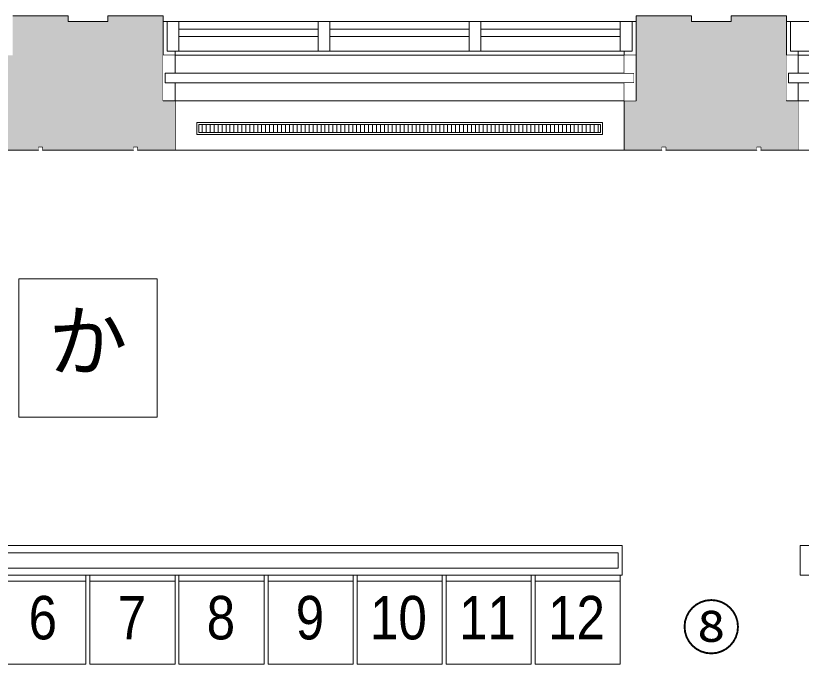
# Model space of a CAD drawing. Units: millimetres, scale not verified. Extents: x -35903 to 76097, y -53729 to 27871.
# Drawn here: x 20508 to 24478, y 15830 to 19110 of the extents above; entities that cross this region are included whole.
import ezdxf
from ezdxf.enums import TextEntityAlignment as Align

# ---------------------------------------------------------------- set-up
doc = ezdxf.new("R2010")
doc.units = ezdxf.units.MM
doc.header["$LTSCALE"] = 200
for name, color, linetype, lineweight in [('0-1_躯体', 7, 'Continuous', 9), ('0-2_建具', 7, 'Continuous', 9), ('0-5_設備機器', 7, 'Continuous', 9), ('0-9_座席', 7, 'Continuous', 9)]:
    doc.layers.add(name, color=color, linetype=linetype, lineweight=lineweight)
doc.styles.add('ＭＳ Ｐゴシック', font='')
doc.styles.get('ＭＳ Ｐゴシック').set_extended_font_data('MS PGothic')

msp = doc.modelspace()

# ---------------------------------------------------------------- linework, layer by layer
at = {"layer": '0-1_躯体'}
for p, q in [((20772.9, 19110.4), (20492.9, 19110.4)), ((20772.9, 19110.4), (20772.9, 19080.4)), ((20972.9, 19110.4), (20972.9, 19080.4)), ((20972.9, 19110.4), (21252.9, 19110.4)), ((21252.9, 18910.4), (21252.9, 19110.4)), ((23922.9, 19110.4), (23642.9, 19110.4)), ((23642.9, 19110.4), (23642.9, 18910.4)), ((23922.9, 19110.4), (23922.9, 19080.4)), ((24122.9, 19110.4), (24122.9, 19080.4)), ((24122.9, 19110.4), (24402.9, 19110.4)), ((24402.9, 18910.4), (24402.9, 19110.4)), ((20972.9, 19080.4), (20772.9, 19080.4)), ((20772.9, 19080.4), (20972.9, 19080.4)), ((24122.9, 19080.4), (23922.9, 19080.4)), ((23922.9, 19080.4), (24122.9, 19080.4)), ((20642.9, 18445.4), (20622.9, 18445.4)), ((20622.9, 18445.4), (20622.9, 18430.4)), ((20642.9, 18445.4), (20642.9, 18430.4)), ((21102.9, 18430.4), (20642.9, 18430.4)), ((21122.9, 18445.4), (21102.9, 18445.4)), ((21102.9, 18445.4), (21102.9, 18430.4)), ((21122.9, 18445.4), (21122.9, 18430.4)), ((23792.9, 18445.4), (23772.9, 18445.4)), ((23772.9, 18445.4), (23772.9, 18430.4)), ((23792.9, 18445.4), (23792.9, 18430.4)), ((24252.9, 18430.4), (23792.9, 18430.4)), ((24272.9, 18445.4), (24252.9, 18445.4)), ((24252.9, 18445.4), (24252.9, 18430.4)), ((24272.9, 18445.4), (24272.9, 18430.4)), ((23572.9, 16430.4), (18172.9, 16430.4)), ((21146, 16430.4), (23572.9, 16430.4)), ((23572.9, 16280.4), (23572.9, 16430.4)), ((24472.9, 16280.4), (24472.9, 16430.4)), ((29872.9, 16430.4), (24472.9, 16430.4)), ((23552.9, 16317.2), (18192.9, 16317.2)), ((23572.9, 16280.4), (18172.9, 16280.4)), ((21146, 16280.4), (23572.9, 16280.4)), ((29872.9, 16280.4), (24472.9, 16280.4))]:
    msp.add_line(p, q, dxfattribs=at)
msp.add_lwpolyline([(23552.9, 16317.2), (23552.9, 16393.7), (18192.9, 16393.7)], dxfattribs=at)
at = {"layer": '0-1_躯体', "color": 9}
for points in [[(20772.9, 19110.4), (20492.9, 19110.4), (20772.9, 18910.4), (20492.9, 18910.4)], [(23922.9, 19110.4), (23642.9, 19110.4), (23922.9, 18910.4), (23642.9, 18910.4)], [(20972.9, 19080.4), (20972.9, 18910.4), (20772.9, 19080.4), (20772.9, 18910.4)], [(20772.9, 19080.4), (20772.9, 18910.4), (20972.9, 19080.4), (20972.9, 18910.4)], [(24122.9, 19080.4), (24122.9, 18910.4), (23922.9, 19080.4), (23922.9, 18910.4)], [(23922.9, 19080.4), (23922.9, 18910.4), (24122.9, 19080.4), (24122.9, 18910.4)]]:
    msp.add_solid(points, dxfattribs=at)
at = {"layer": '0-2_建具'}
for p, q in [((23607.6, 19080.4), (21252.9, 19080.4)), ((21272.8, 19080.4), (21272.8, 18930.4)), ((21332.8, 19080.4), (21332.8, 18930.4)), ((22035.8, 19080.4), (22035.8, 18930.4)), ((22095.8, 19080.4), (22095.8, 18930.4)), ((22799.1, 19080.4), (22799.1, 18930.4)), ((22859.1, 19080.4), (22859.1, 18930.4)), ((23562.8, 19080.4), (23562.8, 18930.4)), ((23622.8, 19080.4), (23622.8, 18930.4)), ((26757.6, 19080.4), (24402.9, 19080.4)), ((24422.8, 19080.4), (24422.8, 18930.4)), ((21332.8, 19042.9), (22035.8, 19042.9)), ((22799.1, 19042.9), (22095.8, 19042.9)), ((23562.8, 19042.9), (22859.1, 19042.9)), ((21332.8, 19005.4), (22035.8, 19005.4)), ((22799.1, 19005.4), (22095.8, 19005.4)), ((23562.8, 19005.4), (22859.1, 19005.4)), ((21272.8, 18930.4), (23622.8, 18930.4)), ((24422.8, 18930.4), (26772.8, 18930.4)), ((21422.9, 18570.4), (23472.9, 18570.4)), ((21422.9, 18570.4), (21422.9, 18510.4)), ((21450.8, 18560.4), (21450.8, 18520.4)), ((21470.8, 18560.4), (21470.8, 18520.4)), ((21490.8, 18560.4), (21490.8, 18520.4)), ((21510.8, 18560.4), (21510.8, 18520.4)), ((21530.8, 18560.4), (21530.8, 18520.4)), ((21550.8, 18560.4), (21550.8, 18520.4)), ((21570.8, 18560.4), (21570.8, 18520.4)), ((21590.8, 18560.4), (21590.8, 18520.4)), ((21610.8, 18560.4), (21610.8, 18520.4)), ((21630.8, 18560.4), (21630.8, 18520.4)), ((21650.8, 18560.4), (21650.8, 18520.4)), ((21670.8, 18560.4), (21670.8, 18520.4)), ((21690.8, 18560.4), (21690.8, 18520.4)), ((21710.8, 18560.4), (21710.8, 18520.4)), ((21730.8, 18560.4), (21730.8, 18520.4)), ((21750.8, 18560.4), (21750.8, 18520.4)), ((21770.8, 18560.4), (21770.8, 18520.4)), ((21790.8, 18560.4), (21790.8, 18520.4)), ((21810.8, 18560.4), (21810.8, 18520.4)), ((21830.8, 18560.4), (21830.8, 18520.4)), ((21850.8, 18560.4), (21850.8, 18520.4)), ((21870.8, 18560.4), (21870.8, 18520.4)), ((21890.8, 18560.4), (21890.8, 18520.4)), ((21910.8, 18560.4), (21910.8, 18520.4)), ((21930.8, 18560.4), (21930.8, 18520.4)), ((21950.8, 18560.4), (21950.8, 18520.4)), ((21970.8, 18560.4), (21970.8, 18520.4)), ((21990.8, 18560.4), (21990.8, 18520.4)), ((22010.8, 18560.4), (22010.8, 18520.4)), ((22030.8, 18560.4), (22030.8, 18520.4)), ((22050.8, 18560.4), (22050.8, 18520.4)), ((22070.8, 18560.4), (22070.8, 18520.4)), ((22090.8, 18560.4), (22090.8, 18520.4)), ((22110.8, 18560.4), (22110.8, 18520.4)), ((22130.8, 18560.4), (22130.8, 18520.4)), ((22150.8, 18560.4), (22150.8, 18520.4)), ((22170.8, 18560.4), (22170.8, 18520.4)), ((22190.8, 18560.4), (22190.8, 18520.4)), ((22210.8, 18560.4), (22210.8, 18520.4)), ((22230.8, 18560.4), (22230.8, 18520.4)), ((22250.8, 18560.4), (22250.8, 18520.4)), ((22270.8, 18560.4), (22270.8, 18520.4)), ((22290.8, 18560.4), (22290.8, 18520.4)), ((22310.8, 18560.4), (22310.8, 18520.4)), ((22330.8, 18560.4), (22330.8, 18520.4)), ((22350.8, 18560.4), (22350.8, 18520.4)), ((22370.8, 18560.4), (22370.8, 18520.4)), ((22390.8, 18560.4), (22390.8, 18520.4)), ((22410.8, 18560.4), (22410.8, 18520.4)), ((22430.8, 18560.4), (22430.8, 18520.4)), ((22450.8, 18560.4), (22450.8, 18520.4)), ((22470.8, 18560.4), (22470.8, 18520.4)), ((22490.8, 18560.4), (22490.8, 18520.4)), ((22510.8, 18560.4), (22510.8, 18520.4)), ((22530.8, 18560.4), (22530.8, 18520.4)), ((22550.8, 18560.4), (22550.8, 18520.4)), ((22570.8, 18560.4), (22570.8, 18520.4)), ((22590.8, 18560.4), (22590.8, 18520.4)), ((22610.8, 18560.4), (22610.8, 18520.4)), ((22630.8, 18560.4), (22630.8, 18520.4)), ((22650.8, 18560.4), (22650.8, 18520.4)), ((22670.8, 18560.4), (22670.8, 18520.4)), ((22690.8, 18560.4), (22690.8, 18520.4)), ((22710.8, 18560.4), (22710.8, 18520.4)), ((22730.8, 18560.4), (22730.8, 18520.4)), ((22750.8, 18560.4), (22750.8, 18520.4)), ((22770.8, 18560.4), (22770.8, 18520.4)), ((22790.8, 18560.4), (22790.8, 18520.4)), ((22810.8, 18560.4), (22810.8, 18520.4)), ((22830.8, 18560.4), (22830.8, 18520.4)), ((22850.8, 18560.4), (22850.8, 18520.4)), ((22870.8, 18560.4), (22870.8, 18520.4)), ((22890.8, 18560.4), (22890.8, 18520.4)), ((22910.8, 18560.4), (22910.8, 18520.4)), ((22930.8, 18560.4), (22930.8, 18520.4)), ((22950.8, 18560.4), (22950.8, 18520.4)), ((22970.8, 18560.4), (22970.8, 18520.4)), ((22990.8, 18560.4), (22990.8, 18520.4)), ((23010.8, 18560.4), (23010.8, 18520.4)), ((23030.8, 18560.4), (23030.8, 18520.4)), ((23050.8, 18560.4), (23050.8, 18520.4)), ((23070.8, 18560.4), (23070.8, 18520.4)), ((23090.8, 18560.4), (23090.8, 18520.4)), ((23110.8, 18560.4), (23110.8, 18520.4)), ((23130.8, 18560.4), (23130.8, 18520.4)), ((23150.8, 18560.4), (23150.8, 18520.4)), ((23170.8, 18560.4), (23170.8, 18520.4)), ((23190.8, 18560.4), (23190.8, 18520.4)), ((23210.8, 18560.4), (23210.8, 18520.4)), ((23230.8, 18560.4), (23230.8, 18520.4)), ((23250.8, 18560.4), (23250.8, 18520.4)), ((23270.8, 18560.4), (23270.8, 18520.4)), ((23290.8, 18560.4), (23290.8, 18520.4)), ((23310.8, 18560.4), (23310.8, 18520.4)), ((23330.8, 18560.4), (23330.8, 18520.4)), ((23350.8, 18560.4), (23350.8, 18520.4)), ((23370.8, 18560.4), (23370.8, 18520.4)), ((23390.8, 18560.4), (23390.8, 18520.4)), ((23410.8, 18560.4), (23410.8, 18520.4)), ((23430.8, 18560.4), (23430.8, 18520.4)), ((23450.8, 18560.4), (23450.8, 18520.4)), ((23462.9, 18560.4), (23462.9, 18520.4)), ((23472.9, 18570.4), (23472.9, 18510.4)), ((21422.9, 18510.4), (23472.9, 18510.4)), ((23462.9, 18520.4), (21432.9, 18520.4))]:
    msp.add_line(p, q, dxfattribs=at)
msp.add_lwpolyline([(23462.9, 18560.4), (21432.9, 18560.4), (21432.9, 18520.4)], dxfattribs=at)
at = {"layer": '0-5_設備機器'}
for p, q in [((18182.9, 16280.4), (22798.6, 16280.4)), ((20862.9, 15830.4), (20862.9, 16280.4)), ((20882.9, 15830.4), (20882.9, 16280.4)), ((21312.9, 15830.4), (21312.9, 16280.4)), ((21332.9, 15830.4), (21332.9, 16280.4)), ((21762.9, 15830.4), (21762.9, 16280.4)), ((21782.9, 15830.4), (21782.9, 16280.4)), ((22212.9, 15830.4), (22212.9, 16280.4)), ((22232.9, 15830.4), (22232.9, 16280.4)), ((22662.9, 15830.4), (22662.9, 16280.4)), ((22682.9, 15830.4), (22682.9, 16280.4)), ((23562.9, 16280.4), (22798.6, 16280.4)), ((23112.9, 15830.4), (23112.9, 16280.4)), ((23132.9, 15830.4), (23132.9, 16280.4)), ((23562.9, 15830.4), (23562.9, 16280.4)), ((20862.9, 16250.4), (20432.9, 16250.4)), ((21312.9, 16250.4), (20882.9, 16250.4)), ((21762.9, 16250.4), (21332.9, 16250.4)), ((22212.9, 16250.4), (21782.9, 16250.4)), ((22662.9, 16250.4), (22232.9, 16250.4)), ((23112.9, 16250.4), (22682.9, 16250.4)), ((23562.9, 16250.4), (23132.9, 16250.4)), ((20862.9, 15830.4), (20432.9, 15830.4)), ((21312.9, 15830.4), (20882.9, 15830.4)), ((21762.9, 15830.4), (21332.9, 15830.4)), ((22212.9, 15830.4), (21782.9, 15830.4)), ((22662.9, 15830.4), (22232.9, 15830.4)), ((23112.9, 15830.4), (22682.9, 15830.4)), ((23562.9, 15830.4), (23132.9, 15830.4))]:
    msp.add_line(p, q, dxfattribs=at)
at = {"layer": '0-9_座席'}
msp.add_lwpolyline([(20522.9, 17080.4), (21222.9, 17080.4), (21222.9, 17780.4), (20522.9, 17780.4)], close=True, dxfattribs=at)

# ---------------------------------------------------------------- texts
at = {"layer": '0-9_座席', "style": 'ＭＳ Ｐゴシック'}
for s, height, p in [('か', 293.3, (20672.9, 17230.4)), ('⑧', 219.9, (23872.9, 15840.4))]:
    msp.add_text(s, height=height, dxfattribs=at).set_placement(p, align=Align.BOTTOM_LEFT)
at = {"layer": '0-9_座席', "style": 'ＭＳ Ｐゴシック', "width": 0.9}
for s, p in [('6', (20572.9, 15890.4)), ('7', (21022.9, 15890.4)), ('8', (21472.9, 15890.4)), ('9', (21922.9, 15890.4)), ('10', (22297.9, 15890.4)), ('11', (22747.9, 15890.4)), ('12', (23197.9, 15890.4))]:
    msp.add_text(s, height=219.9, dxfattribs=at).set_placement(p, align=Align.BOTTOM_LEFT)

# ---------------------------------------------------------------- wipeouts: each hides what was drawn before it
for points in [[(21312.9, 18770.4), (21312.9, 18820.4), (21262.9, 18820.4), (21262.9, 18770.4)], [(24462.9, 18770.4), (24462.9, 18820.4), (24412.9, 18820.4), (24412.9, 18770.4)], [(21312.9, 18430.4), (21312.9, 18670.4), (21252.9, 18670.4), (21252.9, 18430.4)], [(24462.9, 18430.4), (24462.9, 18670.4), (24402.9, 18670.4), (24402.9, 18430.4)]]:
    msp.add_wipeout(points)

# ---------------------------------------------------------------- next in the draw order: linework, layer by layer
at = {"layer": '0-1_躯体'}
for p, q in [((21252.9, 18680.4), (21252.9, 18910.4)), ((24402.9, 18680.4), (24402.9, 18910.4))]:
    msp.add_line(p, q, dxfattribs=at)
at = {"layer": '0-1_躯体', "color": 9}
for points in [[(21312.9, 18670.4), (21312.9, 18770.4), (21262.9, 18670.4), (21262.9, 18770.4)], [(24462.9, 18670.4), (24462.9, 18770.4), (24412.9, 18670.4), (24412.9, 18770.4)]]:
    msp.add_solid(points, dxfattribs=at)

# ---------------------------------------------------------------- next in the draw order: wipeouts: each hides what was drawn before it
for points in [[(21312.9, 18820.4), (21312.9, 18910.4), (21252.9, 18910.4), (21252.9, 18820.4)], [(24462.9, 18820.4), (24462.9, 18910.4), (24402.9, 18910.4), (24402.9, 18820.4)], [(21312.9, 18670.4), (21312.9, 18770.4), (21262.9, 18770.4), (21262.9, 18670.4)], [(24462.9, 18670.4), (24462.9, 18770.4), (24412.9, 18770.4), (24412.9, 18670.4)]]:
    msp.add_wipeout(points)

# ---------------------------------------------------------------- next in the draw order: linework, layer by layer
at = {"layer": '0-1_躯体'}
for p, q in [((21252.9, 19110.4), (21252.9, 18910.4)), ((24402.9, 19110.4), (24402.9, 18910.4))]:
    msp.add_line(p, q, dxfattribs=at)
at = {"layer": '0-1_躯体', "color": 9}
for points in [[(20972.9, 19110.4), (21252.9, 19110.4), (20972.9, 18910.4), (21252.9, 18910.4)], [(24122.9, 19110.4), (24402.9, 19110.4), (24122.9, 18910.4), (24402.9, 18910.4)]]:
    msp.add_solid(points, dxfattribs=at)

# ---------------------------------------------------------------- next in the draw order: wipeouts: each hides what was drawn before it
for points in [[(21262.9, 18820.4), (21252.9, 18820.4), (21252.9, 18670.4), (21262.9, 18670.4)], [(24412.9, 18820.4), (24402.9, 18820.4), (24402.9, 18670.4), (24412.9, 18670.4)]]:
    msp.add_wipeout(points)

# ---------------------------------------------------------------- next in the draw order: linework, layer by layer
for points in [[(21312.9, 18430.4), (20432.9, 18430.4), (21312.9, 18910.4), (20432.9, 18910.4)], [(24462.9, 18430.4), (23582.9, 18430.4), (24462.9, 18910.4), (23582.9, 18910.4)]]:
    msp.add_solid(points, dxfattribs=at)

# ---------------------------------------------------------------- next in the draw order: wipeouts: each hides what was drawn before it
for points in [[(21312.9, 18430.4), (21253.1, 18430.4), (21253.1, 18910.4), (21312.9, 18910.4)], [(23582.9, 18430.4), (23642.7, 18430.4), (23642.7, 18910.4), (23582.9, 18910.4)], [(24462.9, 18430.4), (24403.1, 18430.4), (24403.1, 18910.4), (24462.9, 18910.4)], [(20622.9, 18430.4), (20622.9, 18445.4), (20642.9, 18445.4), (20642.9, 18430.4)], [(21102.9, 18430.4), (21102.9, 18445.4), (21122.9, 18445.4), (21122.9, 18430.4)], [(23772.9, 18430.4), (23772.9, 18445.4), (23792.9, 18445.4), (23792.9, 18430.4)], [(24252.9, 18430.4), (24252.9, 18445.4), (24272.9, 18445.4), (24272.9, 18430.4)]]:
    msp.add_wipeout(points)

# ---------------------------------------------------------------- next in the draw order: linework, layer by layer
at = {"layer": '0-1_躯体'}
for p, q in [((21312.9, 18680.4), (21312.9, 18430.4)), ((23582.9, 18680.4), (23582.9, 18430.4)), ((24462.9, 18680.4), (24462.9, 18430.4)), ((17972.9, 18430.4), (20622.9, 18430.4))]:
    msp.add_line(p, q, dxfattribs=at)
for points in [[(21312.9, 18680.4), (21252.9, 18680.4), (21252.9, 18910.4)], [(23582.9, 18680.4), (23642.9, 18680.4), (23642.9, 18910.4)], [(24462.9, 18680.4), (24402.9, 18680.4), (24402.9, 18910.4)]]:
    msp.add_lwpolyline(points, dxfattribs=at)
at = {"layer": '0-1_躯体', "color": 9}
for points in [[(21312.9, 18430.4), (21253.1, 18430.4), (21312.9, 18680.4), (21253.1, 18680.4)], [(23582.9, 18430.4), (23642.7, 18430.4), (23582.9, 18680.4), (23642.7, 18680.4)], [(24462.9, 18430.4), (24403.1, 18430.4), (24462.9, 18680.4), (24403.1, 18680.4)]]:
    msp.add_solid(points, dxfattribs=at)
at = {"layer": '0-2_建具'}
for p, q in [((21252.9, 18910.4), (21252.9, 19080.4)), ((24402.9, 18910.4), (24402.9, 19080.4)), ((21252.9, 18910.4), (21312.9, 18910.4)), ((23642.7, 18910.4), (21272.8, 18910.4)), ((21312.9, 18930.4), (21312.9, 18910.4)), ((23582.8, 18910.4), (23582.8, 18930.4)), ((24402.9, 18910.4), (24462.9, 18910.4)), ((26792.7, 18910.4), (24422.8, 18910.4)), ((24462.9, 18930.4), (24462.9, 18910.4))]:
    msp.add_line(p, q, dxfattribs=at)
at = {"layer": '0-2_建具', "color": 9}
for points in [[(21312.9, 18430.4), (21312.9, 18670.4), (21252.9, 18430.4), (21252.9, 18670.4)], [(21312.9, 18430.4), (21312.9, 18670.4), (21252.9, 18430.4), (21252.9, 18670.4)], [(24462.9, 18430.4), (24462.9, 18670.4), (24402.9, 18430.4), (24402.9, 18670.4)], [(24462.9, 18430.4), (24462.9, 18670.4), (24402.9, 18430.4), (24402.9, 18670.4)]]:
    msp.add_solid(points, dxfattribs=at)

# ---------------------------------------------------------------- next in the draw order: wipeouts: each hides what was drawn before it
for points in [[(21312.9, 18770.4), (21312.9, 18820.4), (21262.9, 18820.4), (21262.9, 18770.4)], [(23582.9, 18770.4), (23632.9, 18770.4), (23632.9, 18820.4), (23582.9, 18820.4)], [(24462.9, 18770.4), (24462.9, 18820.4), (24412.9, 18820.4), (24412.9, 18770.4)], [(21312.9, 18430.4), (21312.9, 18670.4), (21252.9, 18670.4), (21252.9, 18430.4)], [(24462.9, 18430.4), (24462.9, 18670.4), (24402.9, 18670.4), (24402.9, 18430.4)]]:
    msp.add_wipeout(points)

# ---------------------------------------------------------------- next in the draw order: linework, layer by layer
at = {"layer": '0-1_躯体'}
for p, q in [((21122.9, 18430.4), (23772.9, 18430.4)), ((24272.9, 18430.4), (26922.9, 18430.4))]:
    msp.add_line(p, q, dxfattribs=at)
at = {"layer": '0-2_建具'}
msp.add_lwpolyline([(23582.9, 18680.4), (23582.9, 18770.4), (23632.9, 18770.4), (23632.9, 18820.4), (23582.9, 18820.4), (23582.9, 18910.4)], dxfattribs=at)

# ---------------------------------------------------------------- next in the draw order: wipeouts: each hides what was drawn before it
for points in [[(21312.9, 18670.4), (21312.9, 18680.4), (21252.9, 18680.4), (21252.9, 18670.4)], [(24462.9, 18670.4), (24462.9, 18680.4), (24402.9, 18680.4), (24402.9, 18670.4)]]:
    msp.add_wipeout(points)

# ---------------------------------------------------------------- next in the draw order: linework, layer by layer
for p, q in [((21252.9, 18910.4), (21252.9, 18680.4)), ((24402.9, 18910.4), (24402.9, 18680.4))]:
    msp.add_line(p, q, dxfattribs=at)

# ---------------------------------------------------------------- next in the draw order: wipeouts: each hides what was drawn before it
msp.add_wipeout([(23582.9, 18820.4), (23642.7, 18820.4), (23642.7, 18910.4), (23582.9, 18910.4)])

# ---------------------------------------------------------------- next in the draw order: wipeouts: each hides what was drawn before it
for points in [[(21312.9, 18820.4), (21312.9, 18910.4), (21252.9, 18910.4), (21252.9, 18820.4)], [(24462.9, 18820.4), (24462.9, 18910.4), (24402.9, 18910.4), (24402.9, 18820.4)], [(21312.9, 18680.4), (21312.9, 18770.4), (21262.9, 18770.4), (21262.9, 18680.4)], [(24462.9, 18680.4), (24462.9, 18770.4), (24412.9, 18770.4), (24412.9, 18680.4)]]:
    msp.add_wipeout(points)

# ---------------------------------------------------------------- next in the draw order: linework, layer by layer
for p, q in [((23582.9, 18820.4), (21312.9, 18820.4)), ((26732.9, 18820.4), (24462.9, 18820.4)), ((26732.9, 18770.4), (24462.9, 18770.4))]:
    msp.add_line(p, q, dxfattribs=at)

# ---------------------------------------------------------------- next in the draw order: wipeouts: each hides what was drawn before it
for points in [[(21262.9, 18680.4), (21262.9, 18820.4), (21252.9, 18820.4), (21252.9, 18680.4)], [(24412.9, 18680.4), (24412.9, 18820.4), (24402.9, 18820.4), (24402.9, 18680.4)]]:
    msp.add_wipeout(points)

# ---------------------------------------------------------------- next in the draw order: linework, layer by layer
for p, q in [((23642.9, 18680.4), (21252.9, 18680.4)), ((26792.9, 18680.4), (24402.9, 18680.4))]:
    msp.add_line(p, q, dxfattribs=at)
for points in [[(21312.9, 18680.4), (21312.9, 18770.4), (21262.9, 18770.4), (21262.9, 18820.4), (21312.9, 18820.4), (21312.9, 18910.4)], [(24462.9, 18680.4), (24462.9, 18770.4), (24412.9, 18770.4), (24412.9, 18820.4), (24462.9, 18820.4), (24462.9, 18910.4)]]:
    msp.add_lwpolyline(points, dxfattribs=at)
at = {"layer": '0-2_建具', "color": 9}
for points in [[(21252.9, 18680.4), (21312.9, 18680.4), (21252.9, 18430.4), (21312.9, 18430.4)], [(24402.9, 18680.4), (24462.9, 18680.4), (24402.9, 18430.4), (24462.9, 18430.4)]]:
    msp.add_solid(points, dxfattribs=at)

# ---------------------------------------------------------------- next in the draw order: wipeouts: each hides what was drawn before it
msp.add_wipeout([(23642.9, 18680.4), (23642.9, 18770.4), (23582.9, 18770.4), (23582.9, 18680.4)])

# ---------------------------------------------------------------- next in the draw order: linework, layer by layer
at = {"layer": '0-2_建具'}
msp.add_line((23582.9, 18770.4), (21312.9, 18770.4), dxfattribs=at)

# ---------------------------------------------------------------- next in the draw order: wipeouts: each hides what was drawn before it
msp.add_wipeout([(23632.9, 18770.4), (23642.7, 18770.4), (23642.7, 18820.4), (23632.9, 18820.4)])

# ---------------------------------------------------------------- next in the draw order: linework, layer by layer
msp.add_lwpolyline([(23607.6, 19080.4), (23642.9, 19080.4), (23642.9, 18680.4)], dxfattribs=at)

doc.saveas('drawing.dxf')
